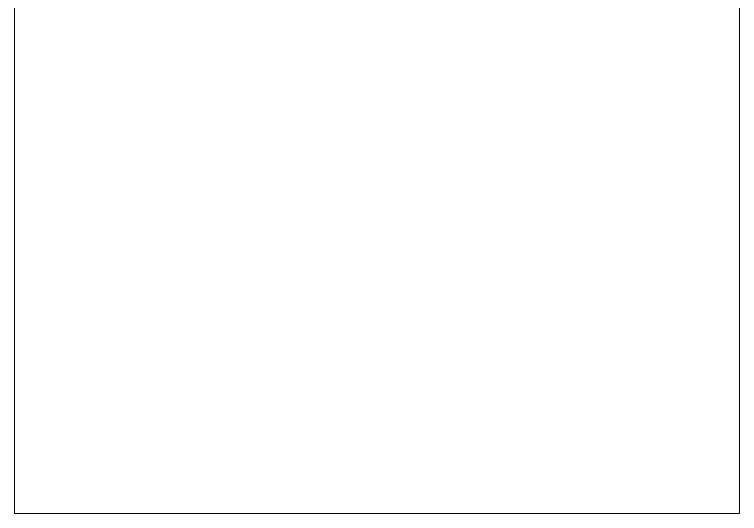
# Model space of a CAD drawing. Header units: metres. Extents: x -35.8 to 4.8, y -7.2 to 21.5.
# Drawn here: x 2.526 to 4.774, y 0.439 to 1.988 of the extents above; entities that cross this region are included whole.
import ezdxf

# ---------------------------------------------------------------- set-up
doc = ezdxf.new("R2010")
doc.units = ezdxf.units.M
doc.header["$MEASUREMENT"] = 0
doc.header["$XCLIPFRAME"] = 0
doc.linetypes.add('Wipeout_Contour', pattern=[1, 0, -1])
doc.layers.add('A_Schnitt A Lift RB_1_0', color=7, linetype='Continuous')
doc.layers.add('A_Schnitt A Lift RB_1_415_Aufbauten Pdf', color=7, linetype='Continuous')
picture_1 = doc.add_image_def('image13.tif', size_in_pixel=(2176, 531))

msp = doc.modelspace()

# ---------------------------------------------------------------- wipeouts: each hides what was drawn before it
at = {"color": 254, "linetype": 'Wipeout_Contour', "lineweight": 0, "ltscale": 27.476188}
msp.add_wipeout([(2.5263, 0.4394), (4.7741, 0.4394), (4.7741, 9.6483), (2.5263, 9.6483)], dxfattribs=at).dxf.layer = 'A_Schnitt A Lift RB_1_415_Aufbauten Pdf'

# ---------------------------------------------------------------- next in the draw order: linework, layer by layer
at = {"layer": 'A_Schnitt A Lift RB_1_0', "color": 7, "linetype": 'Continuous', "lineweight": 13, "ltscale": 1000, "flags": 128}
msp.add_lwpolyline([(4.7741, 9.6483), (2.5263, 9.6483), (2.5263, 0.4394), (4.7741, 0.4394)], dxfattribs=at)

# ---------------------------------------------------------------- next in the draw order: pictures from other files: only their frames are drawn
at = {"layer": 'A_Schnitt A Lift RB_1_0', "color": 7, "lineweight": 13}
image = msp.add_image(picture_1, insert=(4.7741, 0.4394), size_in_units=(9.209, 2.2477), rotation=90, dxfattribs=at)
image.set_boundary_path([(-0.5, -0.5), (2175.5, 530.5)])

doc.saveas('drawing.dxf')
